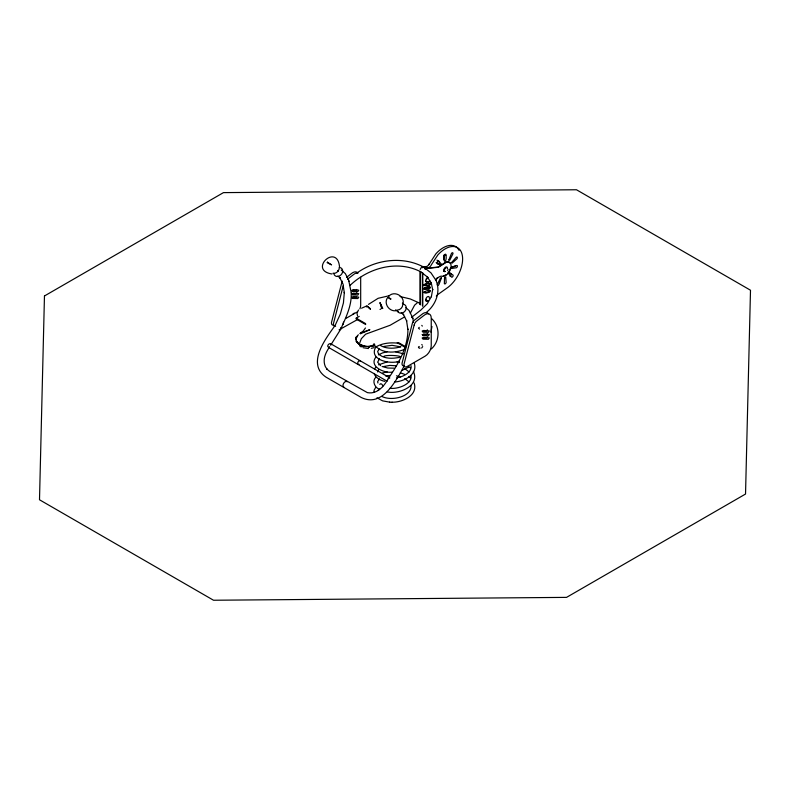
<?xml version="1.0" encoding="UTF-8"?>
<svg xmlns="http://www.w3.org/2000/svg" width="790" height="790" viewBox="0 0 790 790"><rect width="100%" height="100%" fill="white"/><g stroke="black" fill="none" stroke-linecap="round" stroke-linejoin="round"><path stroke-width="1.19" d="M403.167 303.4C404.49 295.786 394.131 290.444 388.808 296.141M351.125 292.675C352.113 305.602 345.349 318.508 340.697 329.252L330.852 344.904M351.106 292.142L348.854 281.122M356.033 339.582C357.149 332.916 355.569 339.344 356.32 341.566C360.645 347.294 367.666 347.146 373.976 345.971C375.714 347.699 374.312 341.073 373.413 344.963C369.404 347.867 361.652 346.069 357.663 342.663M339.552 266.862C337.103 242.362 307.695 270.131 331.938 273.992M443.931 255.081L443.684 259.604M427.212 301.029L427.212 301.029A2.558 1.471 -60 0 0 428.141 300.417M355.915 339.503L356.409 337.182M368.505 346.514L371.596 346.237M448.078 269.459L447.644 270.674M377.679 371.981L378.627 369.75M429.335 298.146L429.256 297.376A2.558 1.471 -60 0 0 427.676 296.645A2.558 1.471 -60 0 0 425.83 299.084L426.047 300.842L427.479 300.842M356.813 292.735L355.915 293.929L351.55 293.841M427.37 336.945L426.472 338.15L422.107 338.061M356.359 337.389L357.524 335.562M431.34 296.823L432.703 289.239L432.703 289.821L431.182 282.534M356.399 340.974L357.475 342.445M343.304 285.486L333.815 322.182A4.266 2.459 -60 0 0 335.651 326.221M359.796 342.712L361.356 338.693L365.622 334.19L390.142 325.253L404.668 316.869M343.087 324.364L343.502 322.113M420.152 269.439L421.584 267.089M356.784 289.476L355.915 290.453L351.55 290.365M427.341 333.686L426.472 334.664L422.107 334.575M429.434 263.584L428.921 264.522A3.901 2.252 -60 0 1 426.896 266.378L423.154 267.326M367.064 306.155L366.649 306.441M349.506 285.427L350.069 285.368M422.304 326.102L421.801 325.362M422.304 345.24L421.801 344.499M422.709 346.593L421.672 348.035M335.256 325.134L340.352 314.035L343.433 302.886L344.322 292.409L344.341 292.942L343.245 285.684M329.608 346.869C325.371 353.081 322.389 359.598 325.362 366.678L327.149 369.325L326.764 368.999L329.677 371.379L367.399 392.63C376.899 394.506 383.97 386.577 388.344 378.499C398.427 363.775 408.025 347.393 407.926 328.986L407.897 329.509L406.524 320.513L406.741 321.115L403.256 314.163L403.7 314.716L401.241 312.643M429.79 280.638L428.417 282M387.574 297.623C383.041 303.923 390.221 313.047 397.429 310.332M356.705 296.665L355.915 297.415L351.55 297.317M387.604 379.694L387.159 381.175M332.975 273.241A4.898 3.97 -47.8 0 0 338.209 270.891L338.811 269.785A4.898 3.97 -47.8 0 0 339.167 267.454M428.921 264.522L435.882 253.827A24.717 14.269 -60 0 1 459.069 250.331M330.763 344.993C331.405 341.586 325.5 345.457 328.591 347.442L386.34 380.78M431.508 296.319L427.321 303.706L420.774 310.134L411.817 317.136M378.124 390.448L379.615 388.838M374.638 368.831L375.694 367.291M366.985 305.849L361.583 308.199M366.965 306.52L366.906 306.619A13.904 9.51 -56.4 0 1 366.56 306.935M334.703 326.003C325.618 338.801 306.145 363.933 326.063 377.166L361.336 397.528C382.508 407.838 395.928 380.573 404.046 366.353M341.122 328.245L340.776 328.64M410.346 313.156L414.572 305.216L417.476 302.639M388.344 378.499L388.966 377.719L389.816 378.015M375.704 347.195C368.466 359.944 390.695 364.782 399.493 361.089M375.694 387.357L374.134 390.142L373.887 392.255M356.339 337.626L357.534 336.471M365.444 327.969L363.262 331.01L359.944 333.459M431.3 349.012C440.06 341.122 440.425 326.566 431.577 318.568M435.744 280.203L436.524 279.147A8.305 4.789 -60 0 1 441.008 276.174L443.684 276.322L446.557 274.92A7.88 4.552 -60 0 0 451.09 266.467L451.011 264.838A7.88 4.552 -60 0 0 445.965 262.517L438.48 267.257L425.494 268.57A3.407 1.965 -60 0 1 425.415 269.341M329.371 347.175L328.591 347.442M375.843 377.185C372.041 380.81 374.361 386.774 378.558 388.917M368.733 307.488C372.347 310.776 362.827 302.442 370.431 308.841M375.843 357.1C368.703 366.501 384.335 373.453 392.087 372.11M369.493 308.228L369.878 308.357M358.472 310.016L356.971 313.176L357.554 315.96M426.551 312.267C435.557 305.059 440.731 292.29 436.307 281.141M379.476 358.887L377.64 362.175L380.622 365.632M379.476 378.943L377.61 381.619L377.936 383.012M423.875 284.568C432.693 280.934 431.261 286.138 423.805 285.506M447.565 268.56L447.387 267.84A2.558 1.471 -60 0 0 445.757 267.069A2.558 1.471 -60 0 0 443.911 269.509L444 271.128M379.309 348.973L377.64 351.491L378.509 353.782C382.478 358.147 390.161 358.877 396.432 357.86C409.516 356.241 385.698 354.127 383.792 356.527M357.781 335.316L358.413 334.822M368.486 304.387L378.124 298.304L389.381 295.697M449.411 272.718L448.868 273.942L451.367 276.865A1.274 0.741 -60 0 0 452.621 276.757A1.274 0.741 -60 0 0 452.976 275.038L449.411 272.718L451.021 273.903A1.274 0.741 -60 0 1 450.942 275.216A1.274 0.741 -60 0 1 449.856 276.085M350 285.536L349.921 285.516C368.328 267.889 397.429 259.614 420.892 271.869M346.543 277.349L351.145 273.794A8.522 4.918 -60 0 1 357.919 273.123M347.58 279.196L353.1 274.92A8.522 4.918 -60 0 1 357.673 272.975M446.182 274.703L443.309 276.105M427.795 300.644L426.096 300.921L425.682 299.805L426.511 299.331M420.092 348.084C419.786 348.834 417.081 347.077 419.273 346.474M356.902 273.044C375.655 259.485 402.14 255.98 423.015 266.714M378.44 354.888L382.597 352.893L387.149 351.836M378.578 364.832L387.248 361.86M345.773 318.488L356.843 312.139M365.731 324.562L356.28 319.101L356.172 318.173L359.243 316.395M357.742 319.417L339.957 329.351M444.592 269.755C442.874 269.983 444.247 272.224 445.402 271.365M419.273 327.337L418.463 328.176L419.559 329.094M408.568 367.291L401.932 370.411M427.242 281.832L426.096 281.783L425.682 280.667M381.718 308.515L379.96 302.54L382.804 308.505M376.623 346.524C383.022 342.998 390.912 342.327 398.594 343.245M360.329 333.834L361.119 333.489M362.215 333.015L369.878 329.697L360.487 333.084M374.144 347.62L371.31 348.341M359.055 364.309C355.747 365.336 358.828 358.63 360.507 361.277M404.263 349.486C395.227 353.091 382.992 353.723 375.675 346.287M396.432 375.813L400.678 376.879C406.81 374.934 412.044 370.5 411.007 365.632M383.91 366.501L389.845 365.415L396.422 365.79M383.901 346.445L392.028 345.319L400.737 346.82M400.668 376.87L396.432 377.926M400.718 346.721C394.329 348.973 385.589 348.736 380.632 345.556M382.597 372.969L387.149 371.912M425.109 268.452L428.861 267.504A3.901 2.252 -60 0 0 431.38 264.759L437.838 254.953A24.717 14.269 -60 0 1 461.844 253.452A24.717 14.269 -60 0 1 448.098 287.254L437.848 294.542A31.057 17.923 -60 0 0 436.307 296.092M372.92 345.99L371.735 346.514M385.757 376.04L389.914 375.438M424.22 287.827L428.605 287.086M427.509 290.75C433.799 289.259 425.85 294.453 423.805 292.468M451.969 266.99L454.023 266.684A1.274 0.741 -60 0 0 455.277 265.716M394.595 381.995C404.075 381.481 417.91 374.569 414.266 363.173M426.245 266.684L422.788 267A3.407 1.965 -60 0 1 422.699 267.771M423.163 267.218L426.62 266.901M394.23 368.18L387.732 368.041L382.123 366.501M392.057 402.209C402.248 402.495 418.335 395.435 414.118 382.923M376.978 397.765L382.587 400.856L389.707 402.159M422.107 331.099L426.472 331.188L427.36 329.786M389.855 388.315C399.236 389.371 412.301 383.308 411.067 375.833M389.569 402.159L392.136 402.219M423.805 288.982L429.493 288.024L429.691 286.898M368.486 348.558L363.035 347.709M387.228 391.899C398.812 394.526 420.359 386.043 413.358 371.379M395.405 351.787L403.542 353.831M397.074 362.037L399.523 362.561M400.056 296.517L410.267 298.956L418.828 302.758M365.227 346.514L359.598 344.628L356.339 341.379M344.213 387.475C340.984 386.271 344.628 379.793 347.393 381.708M384.799 381.402C380.425 380.375 375.556 377.985 374.045 373.413M400.362 372.85L404.312 374.203M403.532 304.269L404.529 304.634A4.898 3.97 -47.8 0 1 405.655 310.095A4.898 3.97 -47.8 0 1 400.145 313.126L399.147 312.761A4.898 3.97 -47.8 0 1 397.755 311.24M381.975 396.521C392.265 401.597 411.857 396.264 411.017 385.688M411.955 317.541L412.558 317.876M404.796 368.594L409.141 372.001M404.697 378.578L409.042 381.896M356.172 318.173L365.651 323.643M398.328 342.505L405.704 346.771M397.232 342.741L405.625 347.59M330.724 343.749L389.519 377.699M426.58 301.109L426.254 300.595M436.149 262.557C439.546 267.208 441.018 261.609 436.979 260.127M423.381 266.941L430.965 272.856L436.12 280.588M420.517 271.642L427.37 276.974M408.766 366.521L410.553 367.972M408.667 376.465L410.435 377.906M405.872 307.636L409.022 310.45L412.973 318.35M341.25 270.052L345.339 273.597L349.308 281.497M337.804 276.056L340.263 278.12L339.769 277.606L343.245 284.548M395.721 309.749L398.338 312.119M370.293 308.999L369.631 308.367L370.263 309.038M338.209 270.891L337.952 270.397A3.97 0.672 28.5 0 0 338.238 270.832M427.054 276.559L431.36 283.077M412.795 318.202L413.516 322.508M419.302 303.202L419.609 303.864M382.163 308.505L380.326 303.478M359.697 345.477L359.638 344.144L359.697 345.477A4.266 2.459 -60 0 0 362.215 346.573M340.648 327.86L340.628 328.591A3.407 1.965 60 0 1 340.105 329.598M422.788 272.915L422.788 306.085M422.413 272.698L422.413 305.868M420.448 271.572L420.438 304.841M420.073 271.355L420.073 304.515M360.684 277.26L360.684 304.93A8.522 4.918 -60 0 1 359.875 308.87M425.04 269.123A3.407 1.965 -60 0 0 425.119 268.353L438.094 267.04L445.59 262.3A7.88 4.552 -60 0 1 450.191 263.277M339.641 329.825A3.407 1.965 60 0 1 339.088 329.835M380.02 309.443A25.556 19.276 -35.7 0 1 380.859 308.969M333.864 273.37A4.898 3.97 -47.8 0 0 334.684 275.335L335.474 275.996A4.898 3.97 -47.8 0 0 341.685 274.041L342.287 272.935A4.898 3.97 -47.8 0 0 341.823 268.649L341.033 267.978A4.898 3.97 -47.8 0 0 340.056 267.583M333.686 325.095A4.266 2.459 -60 0 1 331.859 321.046L341.655 283.175A4.266 2.459 -60 0 1 342.435 281.161M354.266 313.097A8.522 4.918 -60 0 1 352.705 314.232M430.945 332.195A59.882 6.379 -85.7 0 1 431.962 326.487M425.761 338.001A2.133 1.511 45 0 1 426.096 338.436M427.676 281.655A2.558 1.471 -60 0 1 425.83 281.349L425.83 279.946A2.558 1.471 -60 0 1 428.141 277.339M445.293 271.474A2.558 1.471 -60 0 1 443.911 270.921M426.699 279.147A1.274 0.741 -60 0 1 426.916 278.919M450.419 268.067A7.88 4.552 -60 0 1 449.757 269.943M448.789 271.76A7.88 4.552 -60 0 1 447.565 273.38M436.149 278.929A8.305 4.789 -60 0 1 437.601 277.507M427.676 300.516A1.274 0.741 -60 0 1 427.242 300.96M444.75 269.113A1.274 0.741 -60 0 1 445.086 268.541M445.54 268.136A1.274 0.741 -60 0 1 445.985 268.017M402.436 303.005A4.898 3.97 -47.8 0 1 397.775 310.036M404.243 365.829A4.266 2.459 -60 0 1 402.416 361.781L412.212 323.91A4.266 2.459 -60 0 1 414.345 320.217L421.702 314.529A8.522 4.918 -60 0 1 428.476 313.857M379.822 384.473A1.906 1.294 59.7 0 1 381.698 384.177A1.906 1.294 59.7 0 1 382.617 386.666M441.472 277.932L438.924 284.499A1.274 0.741 -60 0 1 437.571 285.348A1.274 0.741 -60 0 1 437.69 283.719L440.514 277.991L441.472 277.932M448.829 260.009L449.787 260.137L452.611 254.41A1.274 0.741 -60 0 0 452.729 252.78A1.274 0.741 -60 0 0 451.376 253.629L448.829 260.009M44.467 295.964L39.5 499.774L213.517 600.242L566.539 597.378L745.533 494.036L750.5 290.226L576.483 189.758L223.461 192.622L44.467 295.964M444.553 277.784L444.375 282.948A1.274 0.741 -60 0 0 445.076 283.887A1.274 0.741 -60 0 0 446.143 282.297L445.698 276.856L444.553 277.784M445.916 255.18C447.318 260.809 443.229 265.41 444.158 255.832A1.274 0.741 -60 0 1 445.224 254.242A1.274 0.741 -60 0 1 445.916 255.18M441.462 264.354L440.455 265.489L437.314 263.09A1.274 0.741 -60 0 1 437.68 261.372A1.274 0.741 -60 0 1 438.934 261.263L441.462 264.354M352.093 290.769L352.409 291.471L357.88 291.589L358.769 290.187L353.091 289.723L352.093 290.769M352.093 294.255L352.409 294.947L357.88 295.065L358.769 293.663L353.091 293.199L352.093 294.255M352.093 297.731L352.409 298.432L357.88 298.541L358.769 297.139L353.091 296.685L352.093 297.731M422.65 331.504L422.966 332.205L428.437 332.323L429.326 330.921L423.647 330.457L422.65 331.504M422.65 334.99L422.966 335.681L428.437 335.799L429.326 334.397L423.647 333.933L422.65 334.99M422.65 338.466L422.966 339.167L428.437 339.275L429.326 337.883L423.647 337.419L422.65 338.466M451.495 262.606L452.078 263.149L456.452 259.229A1.274 0.741 -60 0 0 457.341 257.53A1.274 0.741 -60 0 0 456.215 257.323L451.495 262.606M424.013 285.21C431.538 287.906 433.167 279.719 424.013 285.21M424.013 288.696C431.538 291.382 433.167 283.205 424.013 288.696M424.013 292.172C431.567 294.838 433.118 286.77 424.013 292.172M451.525 267.731L451.87 268.432L455.978 267.81A1.274 0.741 -60 0 0 457.301 266.694A1.274 0.741 -60 0 0 456.827 265.499L452.147 266.921L451.525 267.731M414.167 325.046L404.371 362.916A4.266 2.459 -60 0 0 406.988 366.629L425.218 356.102A8.522 4.918 -60 0 0 431.241 345.665L431.241 317.995A8.522 4.918 -60 0 0 423.657 315.654L416.3 321.352A4.266 2.459 -60 0 0 414.167 325.046M327.425 262.181L327.159 262.675L331.563 264.867L327.425 262.181M388.255 297.524L391.01 298.887L390.645 299.331L388.255 297.524M369.128 347.146L368.486 347.195L369.128 347.146"/></g></svg>
